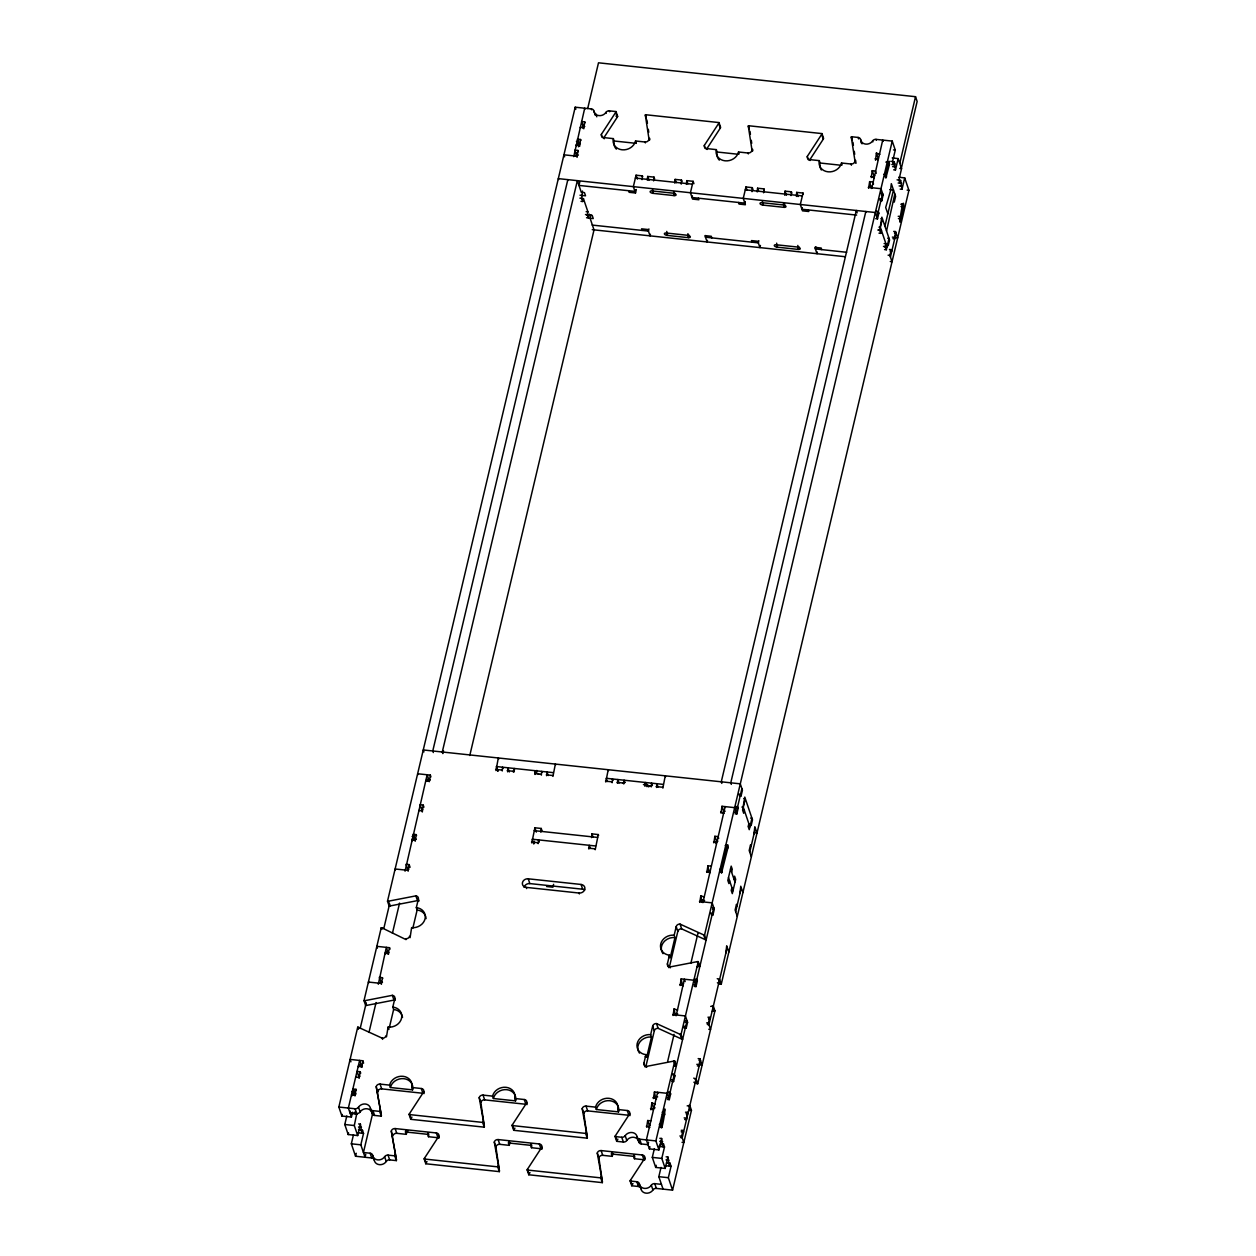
<?xml version="1.0" encoding="UTF-8"?>
<svg xmlns="http://www.w3.org/2000/svg" width="1256" height="1256" viewBox="0 0 1256 1256"><rect width="100%" height="100%" fill="white"/><g stroke="black" fill="none" stroke-linecap="round" stroke-linejoin="round"><path stroke-width="1.5" d="M889.468 164.379L889.107 161.208L885.637 174.835L885.857 178.069L889.468 164.379L887.647 164.363M354.051 1089.8L353.8 1095.075L354.851 1092.186M661.111 1124.607C660.797 1142.238 670.029 1082.013 661.111 1124.607L659.322 1124.418M903.692 206.628C903.943 188.95 894.947 248.924 903.692 206.628L901.306 206.361M352.559 1112.219L351.413 1117.039L341.915 1116.034L338.853 1107.038L357.724 1027.188A3.281 2.826 -18.7 0 1 358.604 1027.408L382.216 1038.178L382.625 1039.371M395.091 1000.42A3.281 2.826 -18.7 0 0 393.96 1000.09L366.548 1005.412A3.281 2.826 -18.7 0 1 365.622 1005.428L364.005 1000.671L381.243 927.729A3.281 2.826 -18.7 0 1 382.122 927.948L406.033 939.614M418.86 901.102A3.281 2.826 -18.7 0 0 417.479 900.63L390.067 905.953A3.281 2.826 -18.7 0 1 389.125 905.968L387.507 901.211L575.201 107.2L591.403 108.942A3.281 2.826 -18.7 0 1 593.947 111.156A6.578 5.652 -18.7 0 0 599.018 115.615A6.578 5.652 -18.7 0 0 605.894 112.443A3.281 2.826 -18.7 0 1 609.333 110.858L616.021 111.564L617.638 116.337A3.281 2.826 -18.7 0 1 617.308 117.138L603.853 137.783M360.189 1028.413L366.171 1003.104M383.818 928.435L389.611 903.943M341.915 1116.034L342.291 1114.417M358.619 1123.947L360.394 1124.136L357.693 1135.565L348.195 1134.545L344.788 1124.513L346.813 1115.956M414.245 835.177L413.978 840.295L415.045 837.564M578.545 140.107L578.294 145.178L579.016 143.938M350.377 1111.152L349.984 1112.816L356.673 1113.523A3.281 2.826 -18.7 0 0 360.111 1111.937A6.578 5.652 -18.7 0 1 366.988 1108.765A6.578 5.652 -18.7 0 1 372.059 1113.224A3.281 2.826 -18.7 0 0 374.602 1115.438L381.29 1116.16A3.281 2.826 -18.7 0 0 381.353 1115.328L376.235 1086.613A3.281 2.826 -18.7 0 1 380.081 1084.101L389.596 1085.121A11.492 9.891 -18.7 0 1 403.05 1076.313A11.492 9.891 -18.7 0 1 411.78 1087.492L412.596 1089.878L390.396 1087.508L389.596 1085.121M359.844 1076.282L358.651 1076.157L359.043 1074.508M368.981 1032.416L376.062 1002.524M382.468 982.286L380.882 982.113L381.243 980.606M392.437 933.224L399.565 903.08M408.797 869.168L407.603 869.042L407.965 867.519M422.66 809.633L421.671 809.523L422.032 808.016M576.127 156.184L577.022 152.431M578.357 146.795L579.361 142.493M582.784 128.018L583.679 124.266M354.993 1095.954L356.045 1089.345L352.873 1088.999L353.674 1091.386M359.153 1078.339L360.205 1071.729L357.034 1071.384L358.651 1076.157M361.744 1067.38L362.796 1060.771L350.11 1059.42L350.926 1061.807M381.384 984.296L382.436 977.702L379.265 977.356L380.882 982.113M377.444 948.123L376.847 946.349L389.517 947.699L388.167 953.414L384.995 953.068L385.309 953.963M408.122 871.224L409.158 864.615L405.986 864.285L407.603 869.042M415.202 841.237L416.254 834.628L413.083 834.282L413.883 836.669L412.109 836.48M422.283 812.004L423.225 805.112L420.054 804.766L421.671 809.523M429.269 781.719L430.321 775.109L417.636 773.759L417.95 774.654M577.038 157.361L577.98 150.453L574.808 150.123L576.425 154.881L578.404 155.1M579.628 146.418L580.57 139.51L577.399 139.165L578.215 141.551L576.425 141.363M583.789 128.787L584.731 121.895L581.559 121.549L583.177 126.322L584.762 126.479M587.698 108.503L598.5 62.8L915.53 96.696L917.147 101.453L901.384 168.116M359.985 1066.595L361.775 1066.784L362.372 1064.287M388.763 952.645L388.512 953.712L386.722 953.524M427.527 780.934L429.301 781.122L429.725 779.332M348.195 1134.545L348.571 1132.943M355.621 1112.188L355.244 1113.789L354.694 1112.188M357.693 1135.565L354.302 1125.533L356.798 1113.507M443.509 750.711L442.834 753.569L442.285 751.983L577.352 180.66L581.293 192.294L584.464 192.639L585.547 195.81L579.989 195.214M439.16 1137.057L438.862 1136.162A3.281 2.826 -18.7 0 0 436.366 1132.959L395.153 1128.563A3.281 2.826 -18.7 0 0 391.307 1131.075L396.425 1159.775A3.281 2.826 -18.7 0 1 396.362 1160.607L389.674 1159.9A3.281 2.826 -18.7 0 0 386.236 1161.486A6.578 5.652 -18.7 0 1 379.359 1164.657A6.578 5.652 -18.7 0 1 374.288 1160.199A3.281 2.826 -18.7 0 0 371.745 1157.985L355.542 1156.242L351.335 1143.808L353.486 1134.702M578.953 185.417L579.77 181.994M360.079 1129.976L362.466 1130.227L361.791 1133.085L360.394 1124.136M580.994 201.321L582.768 201.51L581.701 198.338L582.517 191.038M355.542 1156.242L356.249 1153.275M582.768 201.51L583.443 198.652L581.073 198.401M386.471 1036.859L388.088 1027.094A11.492 9.891 -18.7 0 0 401.543 1018.286A11.492 9.891 -18.7 0 0 392.814 1007.092L394.839 998.52A3.281 2.826 -18.7 0 0 392.343 995.333L364.931 1000.655A3.281 2.826 -18.7 0 1 364.005 1000.671M410.084 937.683L411.607 927.635A11.492 9.891 -18.7 0 0 425.062 918.811A11.492 9.891 -18.7 0 0 416.333 907.633L418.358 899.061A3.281 2.826 -18.7 0 0 415.862 895.873L388.449 901.18A3.281 2.826 -18.7 0 1 387.507 901.211M365.763 1154.295L365.056 1157.263L360.833 1144.828L363.534 1133.399L362.466 1130.227M389.329 1027.659L393.63 1009.479L392.814 1007.092M412.832 928.2L417.133 910.019L416.333 907.633M372.718 1113.224L363.439 1152.506L370.127 1153.212A3.281 2.826 -18.7 0 1 372.671 1155.442A6.578 5.652 -18.7 0 0 377.742 1159.885A6.578 5.652 -18.7 0 0 384.619 1156.713A3.281 2.826 -18.7 0 1 388.057 1155.128L394.745 1155.85L396.362 1160.607M377.507 1092.987L378.244 1089.894M586.552 217.728L588.342 217.916L587.259 214.745L587.934 211.887L583.443 198.652M588.342 217.916L589.237 214.117M469.775 755.5L594.025 229.879L590.085 218.23L590.901 214.807M495.994 770.587L498.302 757.965L498.695 759.158M642.695 176.782L642.397 175.887L636.054 175.212L633.354 186.642L635.505 192.984L629.162 192.309L628.628 190.724M498.004 770.776L498.271 769.692M635.348 189.797L634.971 191.399L578.702 185.386M635.505 192.984L636.321 189.562M502.243 770.964L502.604 767.212L503.012 768.405M642.397 175.887L642.02 179.639M507.628 771.828L507.895 767.777L509.308 771.953M654.627 178.917L654.015 177.127L647.672 176.452L647.311 180.205M513.861 772.205L514.238 768.468L514.536 769.347M654.015 177.127L653.638 180.88M652.508 189.342L652.932 193.33L674.064 195.591A2.465 1.115 13.3 0 0 676.042 194.649A2.465 1.115 13.3 0 0 673.263 193.204L652.131 190.943A2.465 1.115 13.3 0 0 650.153 191.885A2.465 1.115 13.3 0 0 652.932 193.33L653.308 191.713M648.928 228.953L648.426 231.088L592.157 225.075M650.42 234.26L650.043 235.861L647.892 229.503L641.549 228.828L642.083 230.413M534.993 774.465L535.37 770.713L536.171 773.099A2.465 1.115 13.3 0 1 538.84 774.324M681.992 181.555L681.49 180.079L675.147 179.388L674.786 183.141M536.814 770.43L536.171 773.099L534.852 772.958M673.64 191.603L674.064 195.591L674.692 192.906M666.763 231.402L667.203 235.406L688.335 237.651A2.465 1.115 13.3 0 0 690.313 236.725A2.465 1.115 13.3 0 0 687.519 235.28L666.386 233.019A2.465 1.115 13.3 0 0 664.408 233.946A2.465 1.115 13.3 0 0 667.203 235.406L667.58 233.789M541.336 775.14L541.713 771.404L542.011 772.299M681.49 180.079L681.223 184.114M546.627 775.706L546.988 771.969L548.197 775.533M693.924 183.69L693.124 181.319L686.781 180.644L686.404 184.381M531.806 842.964L534.883 827.783L541.226 828.458L541.98 830.687M533.926 843.435L534.428 841.285M552.954 776.396L555.356 764.072L555.67 764.967M693.124 181.319L690.423 192.749L692.574 199.092L698.917 199.767L698.367 198.181M538.149 843.64L538.526 839.887L539.279 842.117M541.226 828.458L540.849 832.21M692.417 195.905L692.025 197.506L744.871 203.158L745.248 201.541M687.911 233.663L688.335 237.651L688.963 234.982M705.872 235.594L705.495 237.196L758.326 242.848L758.828 240.697M553.598 884.334L552.923 887.191L546.58 886.516M707.489 240.351L707.097 241.953L704.946 235.61L711.288 236.285L711.822 237.871M588.876 849.056L589.252 845.304L590.304 848.428M598.594 835.444L598.28 834.565L591.953 833.874L591.576 837.626M605.8 782.033L608.202 769.724L608.501 770.619M753.003 189.719L752.297 187.646L745.954 186.956L743.254 198.385L745.405 204.744L739.062 204.069L738.528 202.467M595.218 849.731L598.28 834.565M612.143 782.724L612.504 778.971L613.022 780.463M752.297 187.646L752.03 191.681M617.418 783.289L617.795 779.536L619.004 783.1M764.323 190.08L763.915 188.887L757.572 188.212L757.211 191.948M623.761 783.964L624.138 780.212L624.844 782.3M763.915 188.887L763.601 192.78M762.408 201.086L762.832 205.073L783.964 207.334A2.465 1.115 13.3 0 0 785.942 206.392A2.465 1.115 13.3 0 0 783.163 204.948L762.031 202.687A2.465 1.115 13.3 0 0 760.053 203.629A2.465 1.115 13.3 0 0 762.832 205.073L763.334 202.923M760.445 245.47L759.943 247.605L757.792 241.262L751.449 240.587L751.983 242.173M644.893 786.225L645.27 782.472L646.071 784.843A2.465 1.115 13.3 0 1 648.379 785.691A2.465 1.115 13.3 0 1 648.693 786.9M791.892 193.314L791.39 191.823L785.047 191.148L784.827 195.339M646.463 783.242L646.071 784.843L643.433 784.56M783.54 203.346L783.964 207.334L784.733 204.116M647.013 786.696L647.515 784.56M776.663 243.162L777.103 247.149L798.235 249.41A2.465 1.115 13.3 0 0 800.213 248.468A2.465 1.115 13.3 0 0 797.419 247.024L776.287 244.763A2.465 1.115 13.3 0 0 774.324 245.705A2.465 1.115 13.3 0 0 777.103 247.149L777.48 245.532M651.236 786.9L651.613 783.147L652.413 785.534M791.39 191.823L791.029 195.575M656.527 787.465L656.888 783.713L658.003 786.978M803.322 193.958L803.024 193.063L796.681 192.388L796.398 196.438M662.854 788.14L665.256 775.816L665.57 776.71M803.024 193.063L800.323 204.493L802.474 210.835L808.817 211.51L808.267 209.925M802.317 207.648L801.925 209.25L856.639 215.106M797.811 245.422L798.235 249.41L798.863 246.726M815.898 246.804L815.395 248.939L846.654 252.283M817.389 252.095L817.012 253.712L814.846 247.354L821.188 248.029L821.722 249.63M645.223 1067.098L643.904 1063.22L645.929 1054.648A11.492 9.891 -18.7 0 1 637.2 1043.469A11.492 9.891 -18.7 0 1 650.655 1034.661L652.68 1026.089A3.281 2.826 -18.7 0 1 656.527 1023.577L680.14 1034.347A3.281 2.826 -18.7 0 0 681.019 1034.567L682.636 1039.324A3.281 2.826 -18.7 0 1 681.757 1039.105L658.144 1028.334L656.527 1023.577M668.726 967.638L667.423 963.76L669.448 955.188A11.492 9.891 -18.7 0 1 660.719 944.01A11.492 9.891 -18.7 0 1 674.174 935.202L676.199 926.63A3.281 2.826 -18.7 0 1 680.045 924.102L703.658 934.888A3.281 2.826 -18.7 0 0 704.538 935.092L706.155 939.865A3.281 2.826 -18.7 0 1 705.275 939.645L681.663 928.875L680.045 924.102M645.144 1056.751A11.492 9.891 -18.7 0 0 646.746 1057.034L651.471 1037.032L650.655 1034.661M668.663 957.292A11.492 9.891 -18.7 0 0 670.249 957.574L674.974 937.573L674.174 935.202M646.071 1065.669L654.298 1030.846L652.68 1026.089M669.589 966.209L677.816 931.387L676.199 926.63M646.652 1127.134L647.704 1120.525L650.875 1120.854M650.922 1109.802L651.864 1102.909L655.334 1104.134M653.403 1098.56L654.455 1091.951L667.14 1093.317L669.291 1099.659L667.501 1099.471M673.043 1015.476L674.095 1008.866L677.565 1010.107M680.14 985.489L681.176 978.879L693.861 980.23L696.012 986.588L694.238 986.4M699.78 902.405L700.817 895.795L704.302 897.035M706.861 872.402L707.913 865.808L711.084 866.138M713.848 842.886L714.884 836.292L718.055 836.622L718.668 838.411M721.038 813.197L721.98 806.289L734.666 807.639L736.817 813.998L735.027 813.81M868.587 188.243L869.639 181.633L872.81 181.979L873.517 184.051M871.287 177.583L872.229 170.69L875.401 171.02L876.201 173.407M875.542 160.266L876.39 153.075L879.875 154.3M648.803 1127.433L649.321 1125.282L647.704 1120.525M652.979 1109.817L653.481 1107.666L651.864 1102.909M655.648 1098.498L654.455 1091.951M675.288 1015.429L674.095 1008.866M682.369 985.426L681.176 978.879M702.01 902.342L700.817 895.795M709.106 872.355L707.913 865.808M715.92 843.545L716.501 841.049L714.884 836.292M723.095 813.197L723.597 811.046L721.98 806.289M870.926 187.835L869.639 181.633M873.344 177.598L873.846 175.448L872.229 170.69M877.504 159.967L878.007 157.832L876.39 153.075M648.567 1142.175L647.986 1144.671L641.298 1143.949A3.281 2.826 -18.7 0 1 638.755 1141.735A6.578 5.652 -18.7 0 0 633.683 1137.277A6.578 5.652 -18.7 0 0 626.807 1140.448A3.281 2.826 -18.7 0 1 623.369 1142.034L616.68 1141.327L615.063 1136.554A3.281 2.826 -18.7 0 1 615.393 1135.754L629.743 1113.727A3.281 2.826 -18.7 0 0 627.262 1110.524L617.748 1109.503A11.492 9.891 -18.7 0 0 609.019 1098.325A11.492 9.891 -18.7 0 0 595.548 1107.133L586.05 1106.112A3.281 2.826 -18.7 0 0 582.203 1108.64L587.306 1137.339A3.281 2.826 -18.7 0 1 587.243 1138.172L513.704 1130.306L512.087 1125.549A3.281 2.826 -18.7 0 1 512.401 1124.748L526.766 1102.705A3.281 2.826 -18.7 0 0 524.27 1099.518L514.772 1098.498A11.492 9.891 -18.7 0 0 506.027 1087.319A11.492 9.891 -18.7 0 0 492.572 1096.127L483.058 1095.106A3.281 2.826 -18.7 0 0 479.211 1097.634L484.329 1126.334A3.281 2.826 -18.7 0 1 484.267 1127.166L410.712 1119.3L409.111 1114.543A3.281 2.826 -18.7 0 1 409.425 1113.742L423.79 1091.7A3.281 2.826 -18.7 0 0 421.294 1088.512L411.78 1087.492M667.69 1061.289L674.048 1034.379M690.879 963.195L698.006 933.051M659.84 1138.297L661.629 1138.486L658.929 1149.915L649.415 1148.895L649.917 1146.759M658.929 1149.915L655.883 1140.919L674.755 1061.085A3.281 2.826 -18.7 0 0 673.813 1061.1L646.4 1066.423A3.281 2.826 -18.7 0 1 643.904 1063.22M681.019 1034.567L698.258 961.625A3.281 2.826 -18.7 0 0 697.331 961.641L669.919 966.963A3.281 2.826 -18.7 0 1 667.423 963.76M704.538 935.092L892.231 141.096L876.029 139.369A3.281 2.826 -18.7 0 0 872.59 140.955A6.578 5.652 -18.7 0 1 865.714 144.11A6.578 5.652 -18.7 0 1 860.643 139.667A3.281 2.826 -18.7 0 0 858.099 137.438L851.411 136.731A3.281 2.826 -18.7 0 0 851.348 137.563L855.242 162.699M666.12 1156.823L667.909 1157.012L665.209 1168.441L655.695 1167.421L652.304 1157.388L654.36 1148.643M741.904 788.595L736.283 812.412L734.697 812.24M876.955 217.272L882.591 193.471L881.005 193.298M669.291 1099.659L670.641 1093.945L670.092 1092.359L667.721 1092.108M671.787 1081.385L673.561 1081.573L674.912 1075.858L674.378 1074.273L672.588 1074.084M683.845 1027.753L686.231 1028.005L687.582 1022.29L685.415 1015.947L672.745 1014.581M696.012 986.588L697.363 980.873L696.829 979.288L694.458 979.036M711.179 914.745L712.953 914.933L714.303 909.218L712.152 902.86L699.466 901.51M736.817 813.998L738.167 808.283L737.633 806.697L735.843 806.509M739.313 795.707L741.087 795.912L742.437 790.197L740.286 783.838L423.272 749.958L423.947 751.936M875.715 218.67L877.504 218.858L878.855 213.143L878.305 211.558L875.934 211.306M879.985 200.583L881.775 200.772L883.125 195.057L880.974 188.698L868.288 187.348M891.87 164.505L893.66 164.693L892.576 161.522L895.277 150.092L892.231 141.096M655.695 1167.421L656.197 1165.285M661.048 1143.557L663.435 1143.808L662.76 1146.665L661.629 1138.486M893.66 164.693L894.335 161.836L892.545 161.647M893.675 169.811L895.45 170.015L894.335 161.836M748.545 826.668L749.926 826.809L743.285 807.231L745.31 798.659L743.929 798.518M884.24 246.616L887.003 246.914L880.362 227.336L882.403 218.764L881.005 218.607M878.996 233.176L880.77 233.365L879.702 230.193L881.853 217.178L889.578 239.943L888.228 245.658L887.694 244.072M665.209 1168.441L661.802 1158.409L664.503 1146.979L663.435 1143.808M895.45 170.015L898.15 158.586L892.215 157.942M744.368 810.418L743.693 813.276L742.61 810.104L744.777 797.089L752.501 819.838L751.151 825.553L750.601 823.967M880.77 233.365L881.445 230.523L878.478 230.193M663.058 1189.118L658.835 1176.684L661.033 1167.405M729.579 880.723L728.904 883.58L727.821 880.409L731.196 866.122L732.279 869.293L731.604 872.151M884.915 226.19L893.471 190.001L891.32 183.659L890.504 190.959L885.684 207.46L887.835 213.818M899.767 163.343L915.53 96.696M886.532 230.947L894.822 193.974M898.15 158.586L901.557 168.618L898.856 180.048L899.94 183.219L900.615 180.362L897.067 179.844M731.903 887.6L731.228 890.457L732.311 893.628L735.686 879.357L734.603 876.17L733.928 879.027M667.595 1162.852L669.966 1163.103L669.291 1165.96L667.909 1157.012M748.859 823.653L748.184 826.495L749.251 829.682L751.952 818.237L750.57 818.096M884.554 249.583L886.343 249.771L885.26 246.6L885.935 243.743L884.145 243.554M900.207 189.107L901.996 189.295L900.615 180.362M886.343 249.771L889.028 238.342L887.647 238.185M438.862 1136.162L424.497 1158.189A3.281 2.826 -18.7 0 0 424.183 1158.99L425.784 1163.763L499.339 1171.628A3.281 2.826 -18.7 0 0 499.401 1170.796L494.299 1142.081A3.281 2.826 -18.7 0 1 498.13 1139.569L539.342 1143.965A3.281 2.826 -18.7 0 1 541.838 1147.168L527.489 1169.195A3.281 2.826 -18.7 0 0 527.159 1170.011L528.776 1174.768L602.315 1182.634A3.281 2.826 -18.7 0 0 602.378 1181.802L597.275 1153.087A3.281 2.826 -18.7 0 1 601.122 1150.575L642.334 1154.986A3.281 2.826 -18.7 0 1 644.83 1158.173L630.465 1180.216A3.281 2.826 -18.7 0 0 630.135 1181.017L636.823 1181.723L638.441 1186.496A3.281 2.826 -18.7 0 1 640.968 1188.71A6.578 5.652 -18.7 0 0 646.055 1193.169A6.578 5.652 -18.7 0 0 652.932 1189.997A3.281 2.826 -18.7 0 1 656.37 1188.412L672.572 1190.139L668.349 1177.704L671.049 1166.274L669.966 1163.103M901.996 189.295L904.697 177.881L898.747 177.237M682.039 1142.332L683.814 1142.536L681.663 1136.178L683.013 1130.463L681.239 1130.274M684.693 1119.488L686.483 1119.677L687.299 1112.376L685.509 1112.188M697.363 1065.92L699.137 1066.109L699.953 1058.808L698.179 1058.62M708.761 1029.261L710.551 1029.449L708.4 1023.106L709.75 1017.391L707.96 1017.203M890.253 261.531L892.027 261.735L889.876 255.376L891.226 249.661L889.452 249.473M892.906 238.687L894.696 238.876L895.512 231.575L893.723 231.387M727.224 947.322L708.934 1024.692L707.348 1024.519M735.671 911.62L741.291 887.804M749.738 852.102L755.358 828.301M890.426 256.962L896.046 233.161L894.46 232.988M672.572 1190.139L691.444 1110.304L689.827 1105.531A3.281 2.826 -18.7 0 0 688.885 1105.563L687.173 1105.892M693.877 1082.217L696.829 1083.567A3.281 2.826 -18.7 0 0 697.708 1083.771L714.947 1010.829L713.33 1006.072A3.281 2.826 -18.7 0 0 712.403 1006.087L710.692 1006.433M717.396 982.757L720.347 984.107A3.281 2.826 -18.7 0 0 721.227 984.312L908.92 190.315L904.697 177.881M602.44 137.673L601.341 134.408L615.691 112.365A3.281 2.826 -18.7 0 0 616.021 111.564M705.417 148.695L704.318 145.413L718.683 123.386A3.281 2.826 -18.7 0 0 718.997 122.57L645.458 114.72A3.281 2.826 -18.7 0 0 645.396 115.552L649.195 140.374M706.83 148.805L720.285 128.143A3.281 2.826 -18.7 0 0 720.614 127.343L718.997 122.57M808.503 159.999L807.294 156.419L821.66 134.392A3.281 2.826 -18.7 0 0 821.973 133.591L748.435 125.726A3.281 2.826 -18.7 0 0 748.372 126.558L752.171 151.395M809.806 159.81L823.277 139.149A3.281 2.826 -18.7 0 0 823.591 138.348L821.973 133.591M410.712 1119.3A3.281 2.826 -18.7 0 1 411.042 1118.499L411.937 1117.118M425.784 1163.763A3.281 2.826 -18.7 0 1 426.114 1162.962L427.009 1161.58M513.704 1130.306A3.281 2.826 -18.7 0 1 514.018 1129.505L514.929 1128.139M528.776 1174.768A3.281 2.826 -18.7 0 1 529.09 1173.967L530.001 1172.586M616.68 1141.327A3.281 2.826 -18.7 0 1 617.01 1140.511L617.905 1139.145M638.441 1186.496L631.752 1185.774A3.281 2.826 -18.7 0 1 632.082 1184.973L632.977 1183.592M697.237 966.728L698.948 966.398A3.281 2.826 -18.7 0 1 699.875 966.382L698.258 961.625M712.309 1011.19L714.02 1010.86A3.281 2.826 -18.7 0 1 714.947 1010.829M673.718 1066.203L675.43 1065.857A3.281 2.826 -18.7 0 1 676.372 1065.842L674.755 1061.085M688.79 1110.649L690.502 1110.32A3.281 2.826 -18.7 0 1 691.444 1110.304M615.958 116.149L617.638 116.337M893.487 149.904L895.277 150.092M583.381 127.61L580.209 127.264L580.523 128.159M875.04 158.79L878.211 159.119M890.787 161.333L892.576 161.522M886.234 161.914L888.62 162.165M886.155 162.26L888.526 162.526L889.342 164.897L887.757 164.724M893.267 163.782L895.057 163.971M892.592 166.64L894.382 166.828M899.767 168.43L901.557 168.618M601.341 134.408A3.281 2.826 -18.7 0 0 603.822 137.595L613.336 138.615A11.492 9.891 -18.7 0 0 622.065 149.794A11.492 9.891 -18.7 0 0 635.536 140.986L645.035 142.007A3.281 2.826 -18.7 0 0 648.881 139.494M704.318 145.413A3.281 2.826 -18.7 0 0 706.814 148.601L716.312 149.621A11.492 9.891 -18.7 0 0 725.057 160.815A11.492 9.891 -18.7 0 0 738.512 151.992L748.027 153.012A3.281 2.826 -18.7 0 0 751.873 150.5M807.294 156.419A3.281 2.826 -18.7 0 0 809.79 159.622L819.305 160.627A11.492 9.891 -18.7 0 0 828.034 171.821A11.492 9.891 -18.7 0 0 841.489 163.013L851.003 164.018A3.281 2.826 -18.7 0 0 854.849 161.506M613.336 138.615L614.153 141.002L636.337 143.372M716.312 149.621L717.129 152.007L737.931 154.237M819.305 160.627L820.105 163.013L840.908 165.243M883.941 174.239L885.716 174.427L886.532 176.798L884.742 176.609M577.226 143.733L579.801 144.016M873.846 175.448L874.631 175.526M579.22 145.225L576.049 144.88L576.347 145.774M870.879 176.405L874.349 177.63M898.15 183.031L901.588 183.266M899.139 185.935L900.913 186.124M871.256 186.406L872.245 186.5M907.13 190.127L908.92 190.315M576.63 156.168L563.944 154.818L564.619 156.796M889.766 189.609L893.471 190.001L895.622 196.36L894.272 202.075L893.738 200.489M881.335 194.868L883.125 195.057M879.451 198.998L881.241 199.186L881.775 200.772M901.102 204.053L902.876 204.241M901.211 204.43L902.797 204.587L903.598 206.973L901.227 206.722M635.379 178.069L692.449 184.177M745.279 189.813L802.349 195.92M877.065 212.955L878.855 213.143M898.197 216.299L899.987 216.503L900.788 218.874L898.417 218.623M878.98 227.179L880.362 227.336M579.911 198.15L581.701 198.338M877.913 230.005L879.702 230.193M892.372 237.101L894.162 237.29M895.873 237.729L897.663 237.918L895.512 231.575M586.16 211.699L587.934 211.887M585.484 214.556L587.259 214.745M883.47 246.411L885.26 246.6M586.63 214.792L592.173 215.388L593.256 218.575L590.085 218.23M889.986 251.059L891.776 251.247L891.226 249.661M888.102 255.188L889.876 255.376M592.251 229.675L845.147 256.711M553.331 772.644L496.277 766.537L497.878 771.31M663.231 784.388L606.177 778.296L607.245 781.468M738.764 794.122L740.553 794.31L741.087 795.912M495.602 769.394L501.929 770.069M507.22 770.635L513.563 771.325M534.695 773.57L541.038 774.261M546.313 774.826L552.656 775.501M605.502 781.154L611.829 781.829M617.12 782.394L623.463 783.069M644.595 785.33L650.938 786.005M656.213 786.57L662.556 787.245M741.904 807.074L743.285 807.231M736.377 808.095L738.167 808.283M427.181 779.364L430.353 779.709M723.597 811.046L725.183 811.219M428.971 780.824L425.8 780.478L426.098 781.373M720.63 812.004L724.1 813.229M755.186 832.869L756.976 833.058L754.825 826.715L754.008 834.015M716.501 841.049L717.898 841.19M418.703 810.481L421.875 810.827M713.534 841.991L716.705 842.336M725.246 845.539L727.02 845.728L727.836 848.114L721.478 873.155L721.352 869.733L727.02 845.728C728.119 841.724 729.218 850.563 726.047 847.926M534.208 830.64L597.605 837.422M595.58 845.979L532.183 839.212L533.8 843.969M531.508 842.07L537.851 842.745M588.562 848.161L594.904 848.836M719.61 869.356L721.399 869.545L722.2 871.915L720.426 871.727M412.313 838.788L416.285 839.212M709.53 870.565L710.315 870.644M414.904 840.343L411.733 839.997L412.031 840.892M706.563 871.523L710.033 872.747M528.242 878.808L581.073 884.46A4.93 4.239 -18.7 0 1 584.809 889.248A4.93 4.239 -18.7 0 1 579.047 893.032L526.217 887.38A4.93 4.239 -18.7 0 1 522.465 882.591A4.93 4.239 -18.7 0 1 528.242 878.808L529.844 883.58L582.69 889.217A4.93 4.239 -18.7 0 1 584.762 889.939M700.707 900.065L704.6 900.489M702.434 900.568L704.019 900.725M407.808 870.33L395.138 868.979L395.436 869.874M712.183 907.46L713.769 907.633L695.479 985.002L693.893 984.83M712.529 909.03L714.303 909.218M710.629 913.159L712.419 913.348L712.953 914.933M694.992 980.622L697.363 980.873M386.377 951.954L388.763 952.205M682.793 983.636L683.594 983.731M679.826 984.594L683.311 985.819M675.712 1013.639L677.691 1013.843M381.086 983.401L368.401 982.051L368.699 982.946M708.51 1018.789L710.284 1018.977L709.75 1017.391M685.446 1020.531L687.032 1020.704L668.741 1098.074L667.156 1097.901M706.61 1022.918L708.4 1023.106M685.195 1022.039L687.582 1022.29M683.908 1026.23L685.682 1026.419L686.231 1028.005M698.917 1060.221L700.487 1060.394L682.212 1137.763L680.626 1137.591M696.829 1064.334L698.603 1064.523M700.33 1064.962L702.104 1065.167L699.953 1058.808M673.138 1075.67L674.912 1075.858M671.238 1079.783L673.028 1079.987L673.561 1081.573M668.851 1093.756L670.641 1093.945M359.656 1065.025L362.026 1065.292M656.072 1096.724L657.657 1096.88M361.445 1066.485L358.274 1066.156L358.572 1067.051M653.104 1097.666L656.574 1098.906M653.481 1107.666L655.067 1107.839M355.684 1077.099L358.855 1077.444M650.514 1108.624L653.685 1108.954M686.043 1113.774L687.833 1113.962L687.299 1112.376M662.21 1112.172L664 1112.361L664.801 1114.731L662.43 1114.48M684.159 1117.887L685.949 1118.091M492.572 1096.127L493.388 1098.513L515.572 1100.884L514.772 1098.498M595.548 1107.133L596.365 1109.519L618.549 1111.89L617.748 1109.503M377.852 1091.386A3.281 2.826 -18.7 0 1 381.698 1088.873L422.911 1093.27A3.281 2.826 -18.7 0 1 424.026 1093.599M484.329 1126.334L480.828 1102.391A3.281 2.826 -18.7 0 1 484.675 1099.879L525.887 1104.275A3.281 2.826 -18.7 0 1 527.018 1104.605M587.306 1137.339L583.805 1113.397A3.281 2.826 -18.7 0 1 587.651 1110.885L628.864 1115.281A3.281 2.826 -18.7 0 1 629.994 1115.611M351.806 1091.543L353.595 1091.731M352.104 1093.505L356.076 1093.929M649.321 1125.282L650.106 1125.376M660.405 1126.475L661.99 1126.632L661.19 1124.261M352.025 1093.866L354.396 1094.117M660.122 1126.805L661.912 1126.993M354.694 1095.059L351.523 1094.714L351.916 1095.907M646.353 1126.24L649.823 1127.464M681.176 1131.797L683.562 1132.048L683.013 1130.463M679.889 1135.989L681.663 1136.178M338.853 1107.038L355.055 1108.765A3.281 2.826 -18.7 0 0 358.494 1107.18A6.578 5.652 -18.7 0 1 365.37 1104.008A6.578 5.652 -18.7 0 1 370.442 1108.451A3.281 2.826 -18.7 0 0 372.985 1110.681L374.602 1115.438M372.985 1110.681L379.673 1111.387L381.29 1116.16M409.111 1114.543L482.649 1122.409L484.267 1127.166M512.087 1125.549L585.626 1133.414L587.243 1138.172M615.063 1136.554L621.751 1137.277A3.281 2.826 -18.7 0 0 625.19 1135.691A6.578 5.652 -18.7 0 1 632.066 1132.52A6.578 5.652 -18.7 0 1 637.137 1136.963A3.281 2.826 -18.7 0 0 639.681 1139.192L641.298 1143.949M639.681 1139.192L655.883 1140.919M659.73 1141.343L662.713 1141.673M660.248 1144.326L662.038 1144.53M351.052 1113.475L357.002 1114.103M658.568 1146.351L664.503 1146.979M344.788 1124.513L354.302 1125.533M652.304 1157.388L661.802 1158.409M358.51 1126.993L361.477 1127.323M406.253 1129.803A11.492 9.891 -18.7 0 0 405.468 1131.954L427.668 1134.325L428.469 1136.711L437.983 1137.732A3.281 2.826 -18.7 0 1 439.098 1138.046M509.23 1140.825A11.492 9.891 -18.7 0 0 508.46 1142.96L530.644 1145.331L531.461 1147.717L540.959 1148.738A3.281 2.826 -18.7 0 1 542.09 1149.067M611.892 1152.537A11.492 9.891 -18.7 0 0 611.437 1153.966L633.621 1156.352L634.437 1158.723L643.935 1159.743A3.281 2.826 -18.7 0 1 644.783 1159.947M666.01 1159.869L668.993 1160.183M392.924 1135.832A3.281 2.826 -18.7 0 1 396.77 1133.32L406.285 1134.341A11.492 9.891 -18.7 0 1 407.855 1130.84M499.401 1170.796L495.9 1146.854A3.281 2.826 -18.7 0 1 499.747 1144.326L509.261 1145.346A11.492 9.891 -18.7 0 1 510.407 1142.52M602.378 1181.802L598.892 1157.859A3.281 2.826 -18.7 0 1 602.723 1155.332L612.237 1156.352A11.492 9.891 -18.7 0 1 613.399 1153.526M358.415 1129.913L360.802 1130.18M666.528 1162.852L668.318 1163.04M357.599 1132.771L363.534 1133.399M665.099 1165.647L671.049 1166.274M351.335 1143.808L360.833 1144.828M658.835 1176.684L668.349 1177.704M424.183 1158.99L497.721 1166.855L499.339 1171.628M527.159 1170.011L600.698 1177.861L602.315 1182.634M636.823 1181.723A3.281 2.826 -18.7 0 1 639.367 1183.953A6.578 5.652 -18.7 0 0 644.438 1188.396A6.578 5.652 -18.7 0 0 651.315 1185.224A3.281 2.826 -18.7 0 1 654.753 1183.639L661.441 1184.361M717.255 978.66L718.73 979.335A3.281 2.826 -18.7 0 0 719.61 979.554L721.227 984.312M693.736 1078.119L695.212 1078.794A3.281 2.826 -18.7 0 0 696.091 1079.014L697.708 1083.771M883.172 141.41L882.717 140.075L871.727 188.478M876.029 139.369L876.327 140.248M872.59 140.955L872.889 141.834M860.643 139.667L862.056 143.843A3.281 2.826 -18.7 0 0 861.035 142.65M858.099 137.438L858.602 138.929M851.411 136.731L852.212 139.118M851.348 137.563L852.165 139.95M877.504 218.858L875.338 212.515L558.323 178.619L558.622 179.514M851.003 164.018L851.411 165.211M866.106 212.295L865.839 211.495L730.772 782.818L731.322 784.403M841.489 163.013L842.148 164.944M857.142 212.861L856.325 210.474L721.274 781.813L721.808 783.399M821.66 134.392L823.277 139.149M809.79 159.622L810.089 160.517M796.681 192.388L798.094 196.548M785.047 191.148L786.46 195.308M748.435 125.726L749.235 128.096M748.372 126.558L749.173 128.928M748.027 153.012L748.325 153.907M757.572 188.212L758.687 191.477M738.512 151.992L739.172 153.939M745.954 186.956L747.069 190.237M718.683 123.386L720.285 128.143M706.814 148.601L707.112 149.495M686.781 180.644L687.88 183.91M675.147 179.388L676.262 182.669M645.458 114.72L646.259 117.091M645.396 115.552L646.196 117.923M646.903 120.011L647.437 123.308M645.035 142.007L645.349 142.901M635.536 140.986L636.18 142.917M647.672 176.452L648.991 180.33M615.691 112.365L617.308 117.138M636.054 175.212L637.373 179.09M609.333 110.858L609.647 111.753M605.894 112.443L606.193 113.338M595.846 114.029L596.804 116.808M603.822 137.595L604.23 138.788M593.947 111.156L595.25 115.034A3.281 2.826 -18.7 0 0 594.732 114.422M591.403 108.942L591.702 109.822M585.013 109.115L584.715 108.22L573.725 156.623M584.731 121.895L585.045 122.79M575.201 107.2L575.876 109.178M580.57 139.51L580.869 140.405M577.98 150.453L578.388 151.646M568.105 180.44L567.838 179.639L432.77 750.962L433.32 752.548M751.088 846.387L750.538 844.801L749.188 850.516L751.355 856.859M725.418 807.42L725.152 806.635L702.905 902.64M742.908 892.576L740.757 886.218L739.941 893.518M730.521 868.964L735.011 882.199M728.496 877.536L732.986 890.771M737.021 905.906L736.471 904.32L735.121 910.019L737.288 916.378M728.841 952.079L726.69 945.737L725.874 953.037M703.658 934.888L705.275 939.645M718.73 979.335L720.347 984.107M697.331 961.641L698.948 966.398M712.403 1006.087L714.02 1010.86M685.164 981.595L684.347 979.225L676.183 1015.727M669.448 955.188L670.249 957.574M669.919 966.963L670.217 967.858M680.14 1034.347L681.757 1039.105M695.212 1078.794L696.829 1083.567M673.813 1061.1L675.43 1065.857M688.885 1105.563L690.502 1110.32M591.953 833.874L593.052 837.155M645.929 1054.648L646.746 1057.034M658.018 1093.489L657.626 1092.296L646.369 1139.899L649.415 1148.895M646.4 1066.423L646.699 1067.317M581.073 884.46L582.69 889.217M579.047 893.032L579.346 893.927M534.883 827.783L536.343 832.1M654.753 1183.639L656.37 1188.412M629.743 1113.727L630.057 1114.622M644.83 1158.173L645.129 1159.068M637.137 1136.963L638.755 1141.735M627.262 1110.524L628.864 1115.281M642.334 1154.986L643.935 1159.743M651.315 1185.224L652.932 1189.997M625.19 1135.691L626.807 1140.448M639.367 1183.953L640.968 1188.71M621.751 1137.277L623.369 1142.034M615.393 1135.754L617.01 1140.511M630.465 1180.216L632.082 1184.973M630.135 1181.017L631.752 1185.774M526.217 887.38L526.609 888.573M611.437 1153.966L612.237 1156.352M586.05 1106.112L587.651 1110.885M601.122 1150.575L602.723 1155.332M582.203 1108.64L583.805 1113.397M597.275 1153.087L598.892 1157.859M430.321 775.109L430.934 776.899M429.301 781.122L427.15 774.779L405.044 871.177M526.766 1102.705L527.08 1103.6M541.838 1147.168L542.152 1148.062M524.27 1099.518L525.887 1104.275M539.342 1143.965L540.959 1148.738M423.225 805.112L423.931 807.184M416.254 834.628L416.552 835.523M512.401 1124.748L514.018 1129.505M527.489 1169.195L529.09 1173.967M508.46 1142.96L509.261 1145.346M409.158 864.615L410.068 867.299M418.358 899.061L418.86 900.552M415.862 895.873L417.479 900.63M483.058 1095.106L484.675 1099.879M498.13 1139.569L499.747 1144.326M479.211 1097.634L480.828 1102.391M494.299 1142.081L495.9 1146.854M388.449 901.18L390.067 905.953M389.517 947.699L390.019 949.191M382.122 927.948L382.421 928.843M381.243 927.729L381.651 928.922M388.481 954.309L386.346 947.354L378.307 984.264M394.839 998.52L395.153 999.415M392.343 995.333L393.96 1000.09M423.79 1091.7L424.088 1092.594M421.294 1088.512L422.911 1093.27M436.366 1132.959L437.983 1137.732M382.436 977.702L382.735 978.581M388.088 1027.094L388.905 1029.465M409.425 1113.742L411.042 1118.499M424.497 1158.189L426.114 1162.962M364.931 1000.655L366.548 1005.412M405.468 1131.954L406.285 1134.341M380.081 1084.101L381.698 1088.873M395.153 1128.563L396.77 1133.32M358.604 1027.408L358.918 1028.303M357.724 1027.188L358.431 1029.276M362.796 1060.771L363.596 1063.157M376.235 1086.613L381.353 1115.328M391.307 1131.075L396.425 1159.775M361.775 1066.784L359.624 1060.441L348.367 1108.043L351.413 1117.039M360.205 1071.729L360.708 1073.221M388.057 1155.128L389.674 1159.9M370.442 1108.451L372.059 1113.224M384.619 1156.713L386.236 1161.486M356.045 1089.345L356.343 1090.239M358.494 1107.18L360.111 1111.937M372.671 1155.442L374.288 1160.199M355.055 1108.765L356.673 1113.523M370.127 1153.212L371.745 1157.985M852.965 142.321L853.405 145.319M854.268 151.301L854.708 154.3M855.587 160.281L856.027 163.28M749.989 131.315L750.429 134.314M751.292 140.295L751.732 143.294M752.611 149.276L752.831 150.767M648.316 129.29L648.755 132.273M649.635 138.27L649.839 139.761M821.361 169.984A11.492 9.891 -18.7 0 1 820.105 163.013M719.311 160.124A11.492 9.891 -18.7 0 1 717.129 152.007M616.335 149.103A11.492 9.891 -18.7 0 1 614.153 141.002M622.992 783.1A2.465 1.115 13.3 0 1 624.939 782.598M513.06 771.781A2.465 1.115 13.3 0 1 514.41 770.823M428.689 1133.775A11.492 9.891 -18.7 0 1 428.469 1136.711M497.784 1166.023A3.281 2.826 -18.7 0 1 497.721 1166.855M531.665 1144.781A11.492 9.891 -18.7 0 1 531.461 1147.717M600.76 1177.029A3.281 2.826 -18.7 0 1 600.698 1177.861M634.641 1155.803A11.492 9.891 -18.7 0 1 634.437 1158.723M394.808 1155.018A3.281 2.826 -18.7 0 1 394.745 1155.85M633.856 1154.876A11.492 9.891 -18.7 0 1 633.621 1156.352M530.88 1143.871A11.492 9.891 -18.7 0 1 530.644 1145.331M427.888 1132.865A11.492 9.891 -18.7 0 1 427.668 1134.325M409.582 936.207A3.281 2.826 -18.7 0 1 405.735 938.719M386.063 1035.666A3.281 2.826 -18.7 0 1 382.216 1038.178M654.298 1030.846A3.281 2.826 -18.7 0 1 658.144 1028.334M677.816 931.387A3.281 2.826 -18.7 0 1 681.663 928.875M639.477 1053.125A11.492 9.891 -18.7 0 1 639.822 1042.04A11.492 9.891 -18.7 0 1 651.471 1037.032M662.995 953.665A11.492 9.891 -18.7 0 1 663.325 942.581A11.492 9.891 -18.7 0 1 674.974 937.573M393.63 1009.479A11.492 9.891 -18.7 0 1 402.532 1017.376M417.133 910.019A11.492 9.891 -18.7 0 1 426.098 918.638M524.082 887.348A4.93 4.239 -18.7 0 1 529.844 883.58M585.689 1132.582A3.281 2.826 -18.7 0 1 585.626 1133.414M379.736 1110.571A3.281 2.826 -18.7 0 1 379.673 1111.387M482.712 1121.577A3.281 2.826 -18.7 0 1 482.649 1122.409M596.365 1109.519A11.492 9.891 -18.7 0 1 609.819 1100.711A11.492 9.891 -18.7 0 1 618.549 1111.89M493.388 1098.513A11.492 9.891 -18.7 0 1 506.843 1089.69A11.492 9.891 -18.7 0 1 515.572 1100.884M390.396 1087.508A11.492 9.891 -18.7 0 1 403.867 1078.684A11.492 9.891 -18.7 0 1 412.596 1089.878"/></g></svg>
